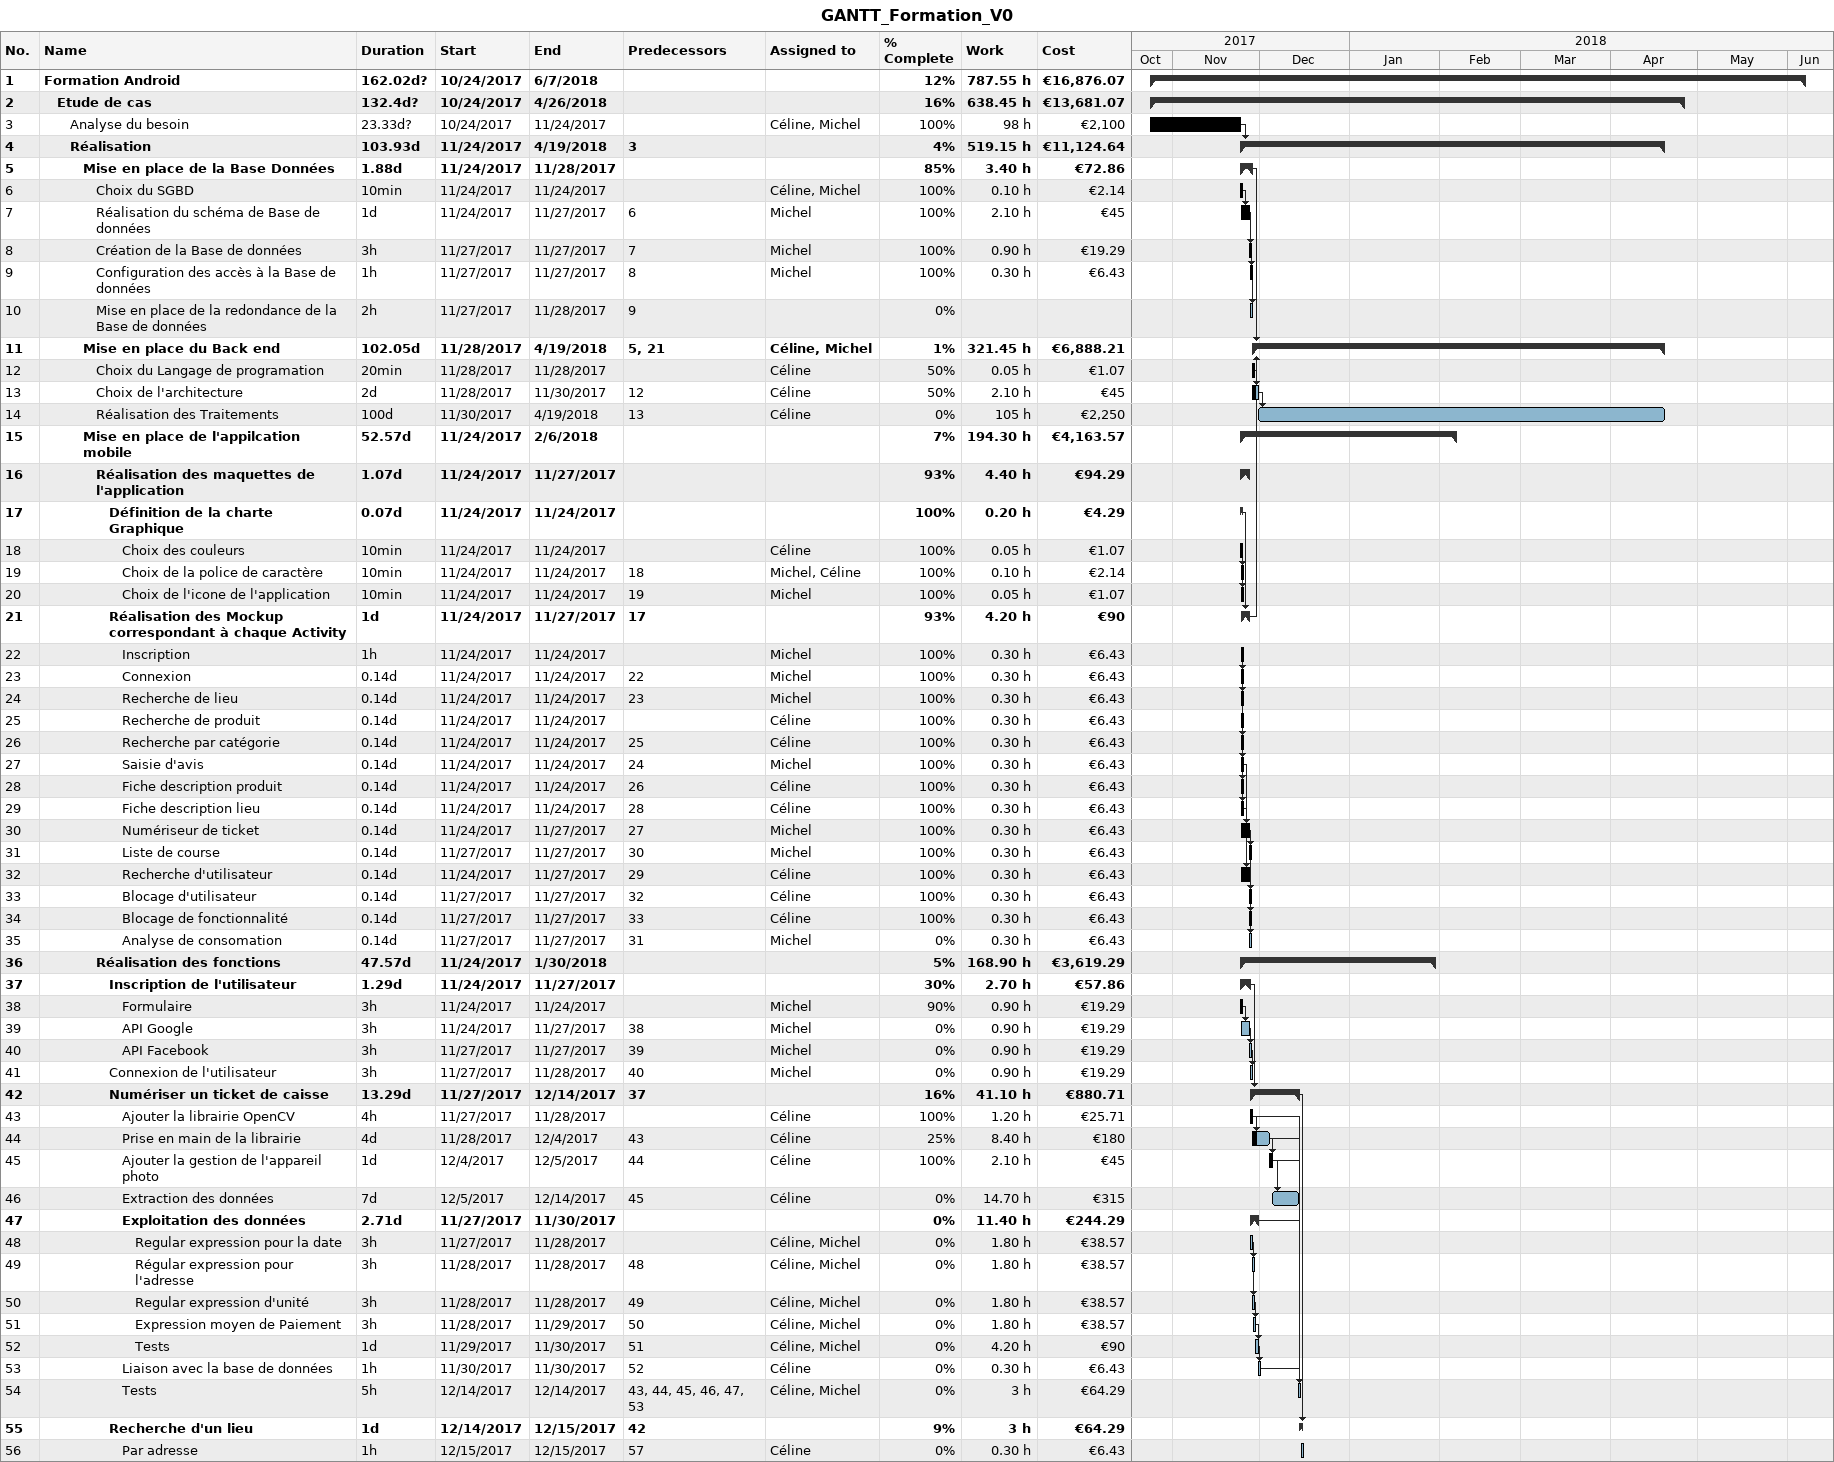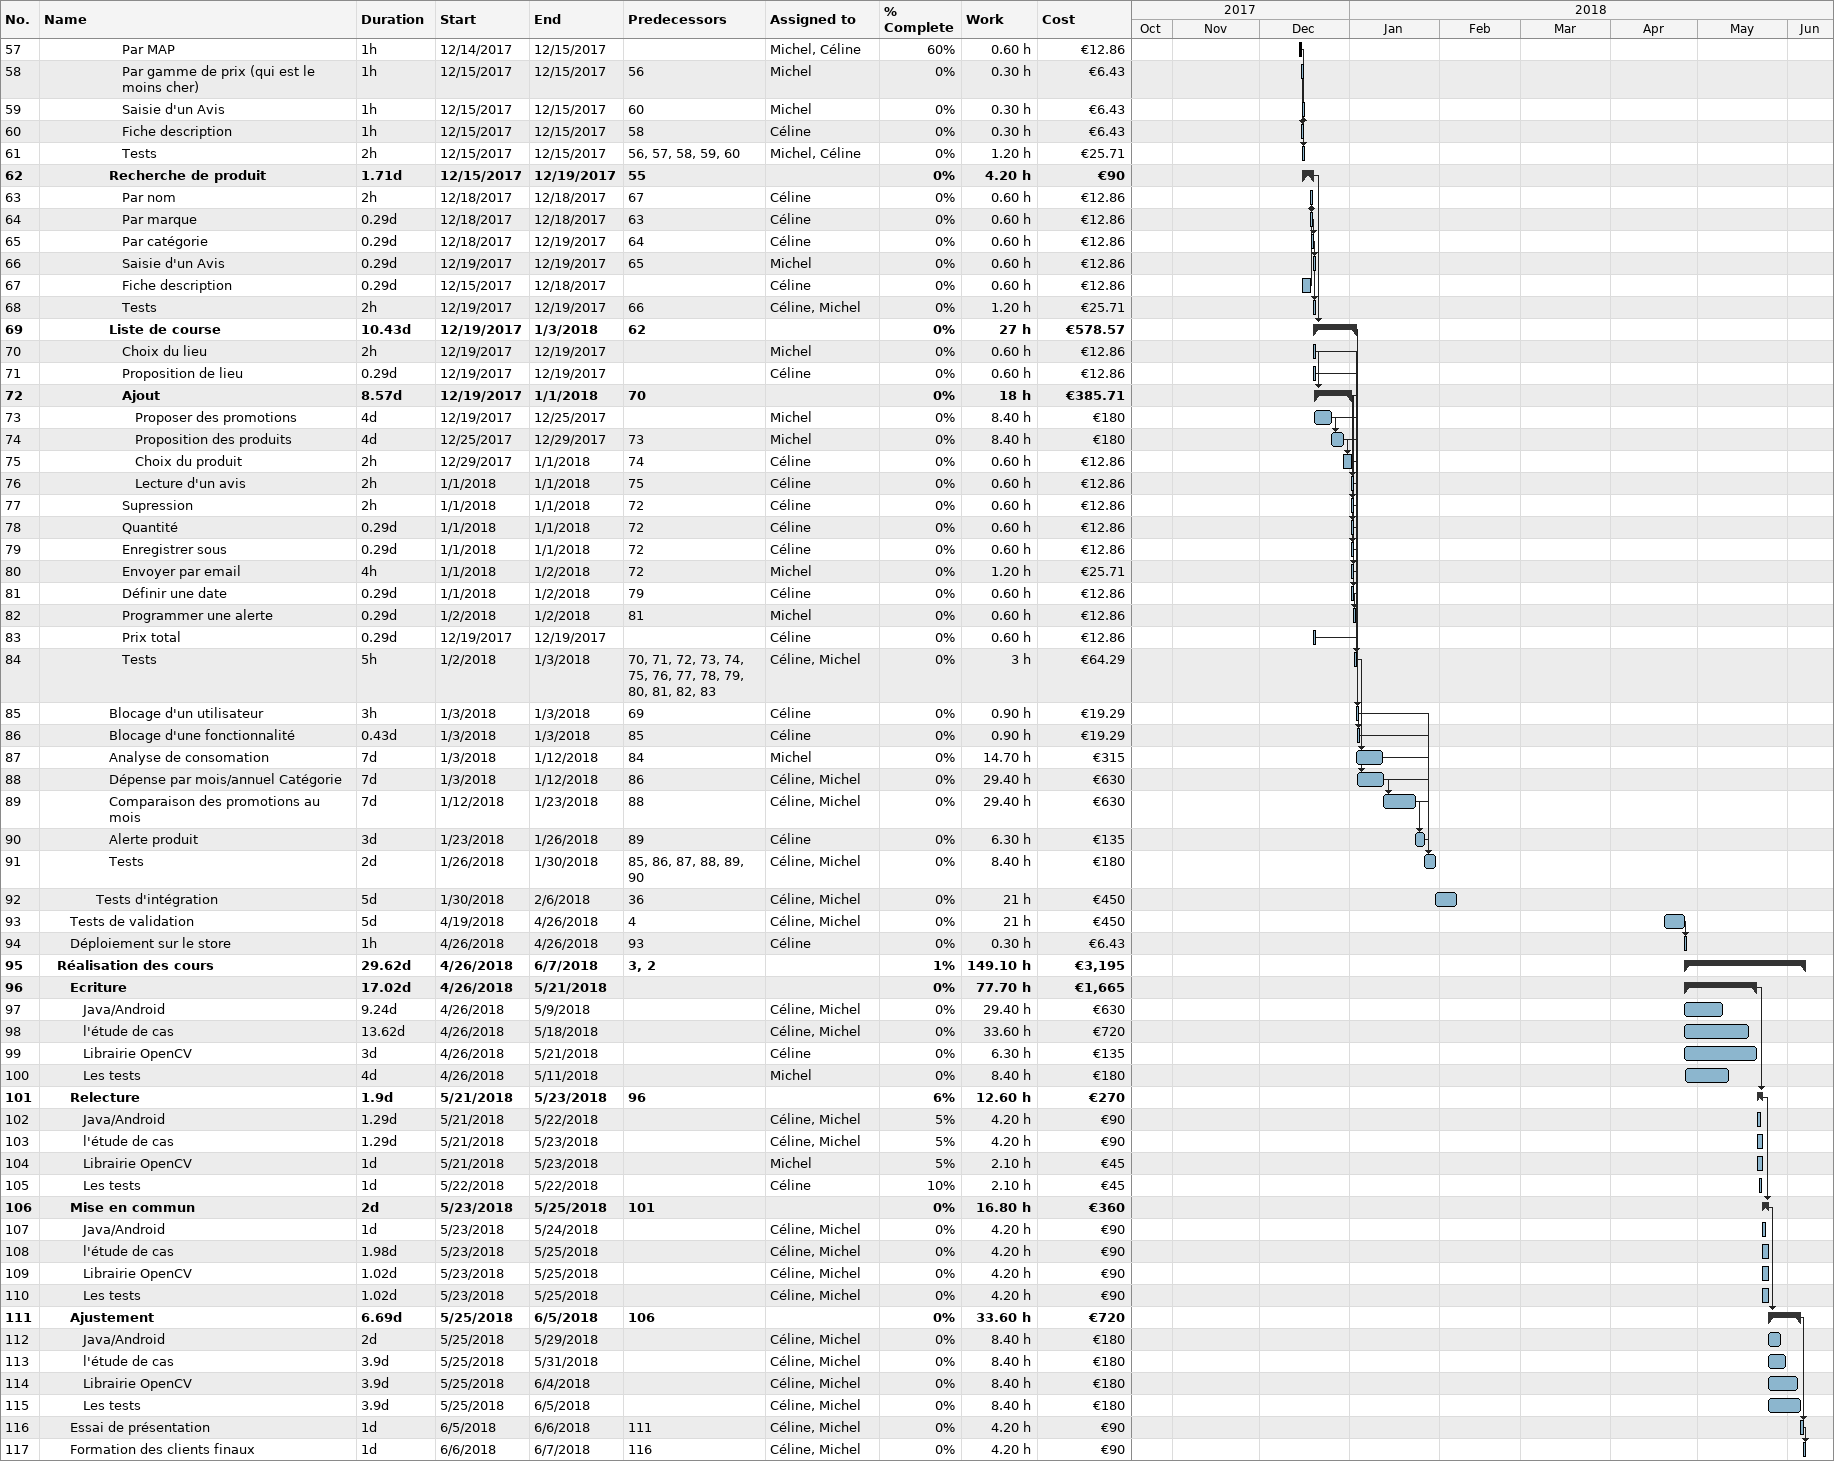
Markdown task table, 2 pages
GANTT_Formation_V0

| ID | Level | Task | Duration | Start | Finish | Predecessors | Resources | % complete | Work (h) | Cost (€) |
|---|---|---|---|---|---|---|---|---|---|---|
| 1 | 1 | **Formation Android** | 162.02d? | 2017-10-24 | 2018-06-07 |  |  | 12 | 787.55 | 16876.07 |
| 2 | 2 | **Etude de cas** | 132.4d? | 2017-10-24 | 2018-04-26 |  |  | 16 | 638.45 | 13681.07 |
| 3 | 3 | Analyse du besoin | 23.33d? | 2017-10-24 | 2017-11-24 |  | Céline, Michel | 100 | 98 | 2100 |
| 4 | 3 | **Réalisation** | 103.93d | 2017-11-24 | 2018-04-19 | 3 |  | 4 | 519.15 | 11124.64 |
| 5 | 4 | **Mise en place de la Base Données** | 1.88d | 2017-11-24 | 2017-11-28 |  |  | 85 | 3.40 | 72.86 |
| 6 | 5 | Choix du SGBD | 10min | 2017-11-24 | 2017-11-24 |  | Céline, Michel | 100 | 0.10 | 2.14 |
| 7 | 5 | Réalisation du schéma de Base de données | 1d | 2017-11-24 | 2017-11-27 | 6 | Michel | 100 | 2.10 | 45 |
| 8 | 5 | Création de la Base de données | 3h | 2017-11-27 | 2017-11-27 | 7 | Michel | 100 | 0.90 | 19.29 |
| 9 | 5 | Configuration des accès à la Base de données | 1h | 2017-11-27 | 2017-11-27 | 8 | Michel | 100 | 0.30 | 6.43 |
| 10 | 5 | Mise en place de la redondance de la Base de données | 2h | 2017-11-27 | 2017-11-28 | 9 |  | 0 |  |  |
| 11 | 4 | **Mise en place du Back end** | 102.05d | 2017-11-28 | 2018-04-19 | 5, 21 | Céline, Michel | 1 | 321.45 | 6888.21 |
| 12 | 5 | Choix du Langage de programation | 20min | 2017-11-28 | 2017-11-28 |  | Céline | 50 | 0.05 | 1.07 |
| 13 | 5 | Choix de l'architecture | 2d | 2017-11-28 | 2017-11-30 | 12 | Céline | 50 | 2.10 | 45 |
| 14 | 5 | Réalisation des Traitements | 100d | 2017-11-30 | 2018-04-19 | 13 | Céline | 0 | 105 | 2250 |
| 15 | 4 | **Mise en place de l'appilcation mobile** | 52.57d | 2017-11-24 | 2018-02-06 |  |  | 7 | 194.30 | 4163.57 |
| 16 | 5 | **Réalisation des maquettes de l'application** | 1.07d | 2017-11-24 | 2017-11-27 |  |  | 93 | 4.40 | 94.29 |
| 17 | 6 | **Définition de la charte Graphique** | 0.07d | 2017-11-24 | 2017-11-24 |  |  | 100 | 0.20 | 4.29 |
| 18 | 7 | Choix des couleurs | 10min | 2017-11-24 | 2017-11-24 |  | Céline | 100 | 0.05 | 1.07 |
| 19 | 7 | Choix de la police de caractère | 10min | 2017-11-24 | 2017-11-24 | 18 | Michel, Céline | 100 | 0.10 | 2.14 |
| 20 | 7 | Choix de l'icone de l'application | 10min | 2017-11-24 | 2017-11-24 | 19 | Michel | 100 | 0.05 | 1.07 |
| 21 | 6 | **Réalisation des Mockup correspondant à chaque Activity** | 1d | 2017-11-24 | 2017-11-27 | 17 |  | 93 | 4.20 | 90 |
| 22 | 7 | Inscription | 1h | 2017-11-24 | 2017-11-24 |  | Michel | 100 | 0.30 | 6.43 |
| 23 | 7 | Connexion | 0.14d | 2017-11-24 | 2017-11-24 | 22 | Michel | 100 | 0.30 | 6.43 |
| 24 | 7 | Recherche de lieu | 0.14d | 2017-11-24 | 2017-11-24 | 23 | Michel | 100 | 0.30 | 6.43 |
| 25 | 7 | Recherche de produit | 0.14d | 2017-11-24 | 2017-11-24 |  | Céline | 100 | 0.30 | 6.43 |
| 26 | 7 | Recherche par catégorie | 0.14d | 2017-11-24 | 2017-11-24 | 25 | Céline | 100 | 0.30 | 6.43 |
| 27 | 7 | Saisie d'avis | 0.14d | 2017-11-24 | 2017-11-24 | 24 | Michel | 100 | 0.30 | 6.43 |
| 28 | 7 | Fiche description produit | 0.14d | 2017-11-24 | 2017-11-24 | 26 | Céline | 100 | 0.30 | 6.43 |
| 29 | 7 | Fiche description lieu | 0.14d | 2017-11-24 | 2017-11-24 | 28 | Céline | 100 | 0.30 | 6.43 |
| 30 | 7 | Numériseur de ticket | 0.14d | 2017-11-24 | 2017-11-27 | 27 | Michel | 100 | 0.30 | 6.43 |
| 31 | 7 | Liste de course | 0.14d | 2017-11-27 | 2017-11-27 | 30 | Michel | 100 | 0.30 | 6.43 |
| 32 | 7 | Recherche d'utilisateur | 0.14d | 2017-11-24 | 2017-11-27 | 29 | Céline | 100 | 0.30 | 6.43 |
| 33 | 7 | Blocage d'utilisateur | 0.14d | 2017-11-27 | 2017-11-27 | 32 | Céline | 100 | 0.30 | 6.43 |
| 34 | 7 | Blocage de fonctionnalité | 0.14d | 2017-11-27 | 2017-11-27 | 33 | Céline | 100 | 0.30 | 6.43 |
| 35 | 7 | Analyse de consomation | 0.14d | 2017-11-27 | 2017-11-27 | 31 | Michel | 0 | 0.30 | 6.43 |
| 36 | 5 | **Réalisation des fonctions** | 47.57d | 2017-11-24 | 2018-01-30 |  |  | 5 | 168.90 | 3619.29 |
| 37 | 6 | **Inscription de l'utilisateur** | 1.29d | 2017-11-24 | 2017-11-27 |  |  | 30 | 2.70 | 57.86 |
| 38 | 7 | Formulaire | 3h | 2017-11-24 | 2017-11-24 |  | Michel | 90 | 0.90 | 19.29 |
| 39 | 7 | API Google | 3h | 2017-11-24 | 2017-11-27 | 38 | Michel | 0 | 0.90 | 19.29 |
| 40 | 7 | API Facebook | 3h | 2017-11-27 | 2017-11-27 | 39 | Michel | 0 | 0.90 | 19.29 |
| 41 | 6 | Connexion de l'utilisateur | 3h | 2017-11-27 | 2017-11-28 | 40 | Michel | 0 | 0.90 | 19.29 |
| 42 | 6 | **Numériser un ticket de caisse** | 13.29d | 2017-11-27 | 2017-12-14 | 37 |  | 16 | 41.10 | 880.71 |
| 43 | 7 | Ajouter la librairie OpenCV | 4h | 2017-11-27 | 2017-11-28 |  | Céline | 100 | 1.20 | 25.71 |
| 44 | 7 | Prise en main de la librairie | 4d | 2017-11-28 | 2017-12-04 | 43 | Céline | 25 | 8.40 | 180 |
| 45 | 7 | Ajouter la gestion de l'appareil photo | 1d | 2017-12-04 | 2017-12-05 | 44 | Céline | 100 | 2.10 | 45 |
| 46 | 7 | Extraction des données | 7d | 2017-12-05 | 2017-12-14 | 45 | Céline | 0 | 14.70 | 315 |
| 47 | 7 | **Exploitation des données** | 2.71d | 2017-11-27 | 2017-11-30 |  |  | 0 | 11.40 | 244.29 |
| 48 | 8 | Regular expression pour la date | 3h | 2017-11-27 | 2017-11-28 |  | Céline, Michel | 0 | 1.80 | 38.57 |
| 49 | 8 | Régular expression pour l'adresse | 3h | 2017-11-28 | 2017-11-28 | 48 | Céline, Michel | 0 | 1.80 | 38.57 |
| 50 | 8 | Regular expression d'unité | 3h | 2017-11-28 | 2017-11-28 | 49 | Céline, Michel | 0 | 1.80 | 38.57 |
| 51 | 8 | Expression moyen de Paiement | 3h | 2017-11-28 | 2017-11-29 | 50 | Céline, Michel | 0 | 1.80 | 38.57 |
| 52 | 8 | Tests | 1d | 2017-11-29 | 2017-11-30 | 51 | Céline, Michel | 0 | 4.20 | 90 |
| 53 | 7 | Liaison avec la base de données | 1h | 2017-11-30 | 2017-11-30 | 52 | Céline | 0 | 0.30 | 6.43 |
| 54 | 7 | Tests | 5h | 2017-12-14 | 2017-12-14 | 43, 44, 45, 46, 47, 53 | Céline, Michel | 0 | 3 | 64.29 |
| 55 | 6 | **Recherche d'un lieu** | 1d | 2017-12-14 | 2017-12-15 | 42 |  | 9 | 3 | 64.29 |
| 56 | 7 | Par adresse | 1h | 2017-12-15 | 2017-12-15 | 57 | Céline | 0 | 0.30 | 6.43 |
| 57 | 7 | Par MAP | 1h | 2017-12-14 | 2017-12-15 |  | Michel, Céline | 60 | 0.60 | 12.86 |
| 58 | 7 | Par gamme de prix (qui est le moins cher) | 1h | 2017-12-15 | 2017-12-15 | 56 | Michel | 0 | 0.30 | 6.43 |
| 59 | 7 | Saisie d'un Avis | 1h | 2017-12-15 | 2017-12-15 | 60 | Michel | 0 | 0.30 | 6.43 |
| 60 | 7 | Fiche description | 1h | 2017-12-15 | 2017-12-15 | 58 | Céline | 0 | 0.30 | 6.43 |
| 61 | 7 | Tests | 2h | 2017-12-15 | 2017-12-15 | 56, 57, 58, 59, 60 | Michel, Céline | 0 | 1.20 | 25.71 |
| 62 | 6 | **Recherche de produit** | 1.71d | 2017-12-15 | 2017-12-19 | 55 |  | 0 | 4.20 | 90 |
| 63 | 7 | Par nom | 2h | 2017-12-18 | 2017-12-18 | 67 | Céline | 0 | 0.60 | 12.86 |
| 64 | 7 | Par marque | 0.29d | 2017-12-18 | 2017-12-18 | 63 | Céline | 0 | 0.60 | 12.86 |
| 65 | 7 | Par catégorie | 0.29d | 2017-12-18 | 2017-12-19 | 64 | Céline | 0 | 0.60 | 12.86 |
| 66 | 7 | Saisie d'un Avis | 0.29d | 2017-12-19 | 2017-12-19 | 65 | Michel | 0 | 0.60 | 12.86 |
| 67 | 7 | Fiche description | 0.29d | 2017-12-15 | 2017-12-18 |  | Céline | 0 | 0.60 | 12.86 |
| 68 | 7 | Tests | 2h | 2017-12-19 | 2017-12-19 | 66 | Céline, Michel | 0 | 1.20 | 25.71 |
| 69 | 6 | **Liste de course** | 10.43d | 2017-12-19 | 2018-01-03 | 62 |  | 0 | 27 | 578.57 |
| 70 | 7 | Choix du lieu | 2h | 2017-12-19 | 2017-12-19 |  | Michel | 0 | 0.60 | 12.86 |
| 71 | 7 | Proposition de lieu | 0.29d | 2017-12-19 | 2017-12-19 |  | Céline | 0 | 0.60 | 12.86 |
| 72 | 7 | **Ajout** | 8.57d | 2017-12-19 | 2018-01-01 | 70 |  | 0 | 18 | 385.71 |
| 73 | 8 | Proposer des promotions | 4d | 2017-12-19 | 2017-12-25 |  | Michel | 0 | 8.40 | 180 |
| 74 | 8 | Proposition des produits | 4d | 2017-12-25 | 2017-12-29 | 73 | Michel | 0 | 8.40 | 180 |
| 75 | 8 | Choix du produit | 2h | 2017-12-29 | 2018-01-01 | 74 | Céline | 0 | 0.60 | 12.86 |
| 76 | 8 | Lecture d'un avis | 2h | 2018-01-01 | 2018-01-01 | 75 | Céline | 0 | 0.60 | 12.86 |
| 77 | 7 | Supression | 2h | 2018-01-01 | 2018-01-01 | 72 | Céline | 0 | 0.60 | 12.86 |
| 78 | 7 | Quantité | 0.29d | 2018-01-01 | 2018-01-01 | 72 | Céline | 0 | 0.60 | 12.86 |
| 79 | 7 | Enregistrer sous | 0.29d | 2018-01-01 | 2018-01-01 | 72 | Céline | 0 | 0.60 | 12.86 |
| 80 | 7 | Envoyer par email | 4h | 2018-01-01 | 2018-01-02 | 72 | Michel | 0 | 1.20 | 25.71 |
| 81 | 7 | Définir une date | 0.29d | 2018-01-01 | 2018-01-02 | 79 | Céline | 0 | 0.60 | 12.86 |
| 82 | 7 | Programmer une alerte | 0.29d | 2018-01-02 | 2018-01-02 | 81 | Michel | 0 | 0.60 | 12.86 |
| 83 | 7 | Prix total | 0.29d | 2017-12-19 | 2017-12-19 |  | Céline | 0 | 0.60 | 12.86 |
| 84 | 7 | Tests | 5h | 2018-01-02 | 2018-01-03 | 70, 71, 72, 73, 74, 75, 76, 77, 78, 79, 80, 81, 82, 83 | Céline, Michel | 0 | 3 | 64.29 |
| 85 | 6 | Blocage d'un utilisateur | 3h | 2018-01-03 | 2018-01-03 | 69 | Céline | 0 | 0.90 | 19.29 |
| 86 | 6 | Blocage d'une fonctionnalité | 0.43d | 2018-01-03 | 2018-01-03 | 85 | Céline | 0 | 0.90 | 19.29 |
| 87 | 6 | Analyse de consomation | 7d | 2018-01-03 | 2018-01-12 | 84 | Michel | 0 | 14.70 | 315 |
| 88 | 6 | Dépense par mois/annuel Catégorie | 7d | 2018-01-03 | 2018-01-12 | 86 | Céline, Michel | 0 | 29.40 | 630 |
| 89 | 6 | Comparaison des promotions au mois | 7d | 2018-01-12 | 2018-01-23 | 88 | Céline, Michel | 0 | 29.40 | 630 |
| 90 | 6 | Alerte produit | 3d | 2018-01-23 | 2018-01-26 | 89 | Céline | 0 | 6.30 | 135 |
| 91 | 6 | Tests | 2d | 2018-01-26 | 2018-01-30 | 85, 86, 87, 88, 89, 90 | Céline, Michel | 0 | 8.40 | 180 |
| 92 | 5 | Tests d'intégration | 5d | 2018-01-30 | 2018-02-06 | 36 | Céline, Michel | 0 | 21 | 450 |
| 93 | 3 | Tests de validation | 5d | 2018-04-19 | 2018-04-26 | 4 | Céline, Michel | 0 | 21 | 450 |
| 94 | 3 | Déploiement sur le store | 1h | 2018-04-26 | 2018-04-26 | 93 | Céline | 0 | 0.30 | 6.43 |
| 95 | 2 | **Réalisation des cours** | 29.62d | 2018-04-26 | 2018-06-07 | 3, 2 |  | 1 | 149.10 | 3195 |
| 96 | 3 | **Ecriture** | 17.02d | 2018-04-26 | 2018-05-21 |  |  | 0 | 77.70 | 1665 |
| 97 | 4 | Java/Android | 9.24d | 2018-04-26 | 2018-05-09 |  | Céline, Michel | 0 | 29.40 | 630 |
| 98 | 4 | l'étude de cas | 13.62d | 2018-04-26 | 2018-05-18 |  | Céline, Michel | 0 | 33.60 | 720 |
| 99 | 4 | Librairie OpenCV | 3d | 2018-04-26 | 2018-05-21 |  | Céline | 0 | 6.30 | 135 |
| 100 | 4 | Les tests | 4d | 2018-04-26 | 2018-05-11 |  | Michel | 0 | 8.40 | 180 |
| 101 | 3 | **Relecture** | 1.9d | 2018-05-21 | 2018-05-23 | 96 |  | 6 | 12.60 | 270 |
| 102 | 4 | Java/Android | 1.29d | 2018-05-21 | 2018-05-22 |  | Céline, Michel | 5 | 4.20 | 90 |
| 103 | 4 | l'étude de cas | 1.29d | 2018-05-21 | 2018-05-23 |  | Céline, Michel | 5 | 4.20 | 90 |
| 104 | 4 | Librairie OpenCV | 1d | 2018-05-21 | 2018-05-23 |  | Michel | 5 | 2.10 | 45 |
| 105 | 4 | Les tests | 1d | 2018-05-22 | 2018-05-22 |  | Céline | 10 | 2.10 | 45 |
| 106 | 3 | **Mise en commun** | 2d | 2018-05-23 | 2018-05-25 | 101 |  | 0 | 16.80 | 360 |
| 107 | 4 | Java/Android | 1d | 2018-05-23 | 2018-05-24 |  | Céline, Michel | 0 | 4.20 | 90 |
| 108 | 4 | l'étude de cas | 1.98d | 2018-05-23 | 2018-05-25 |  | Céline, Michel | 0 | 4.20 | 90 |
| 109 | 4 | Librairie OpenCV | 1.02d | 2018-05-23 | 2018-05-25 |  | Céline, Michel | 0 | 4.20 | 90 |
| 110 | 4 | Les tests | 1.02d | 2018-05-23 | 2018-05-25 |  | Céline, Michel | 0 | 4.20 | 90 |
| 111 | 3 | **Ajustement** | 6.69d | 2018-05-25 | 2018-06-05 | 106 |  | 0 | 33.60 | 720 |
| 112 | 4 | Java/Android | 2d | 2018-05-25 | 2018-05-29 |  | Céline, Michel | 0 | 8.40 | 180 |
| 113 | 4 | l'étude de cas | 3.9d | 2018-05-25 | 2018-05-31 |  | Céline, Michel | 0 | 8.40 | 180 |
| 114 | 4 | Librairie OpenCV | 3.9d | 2018-05-25 | 2018-06-04 |  | Céline, Michel | 0 | 8.40 | 180 |
| 115 | 4 | Les tests | 3.9d | 2018-05-25 | 2018-06-05 |  | Céline, Michel | 0 | 8.40 | 180 |
| 116 | 3 | Essai de présentation | 1d | 2018-06-05 | 2018-06-06 | 111 | Céline, Michel | 0 | 4.20 | 90 |
| 117 | 3 | Formation des clients finaux | 1d | 2018-06-06 | 2018-06-07 | 116 | Céline, Michel | 0 | 4.20 | 90 |
